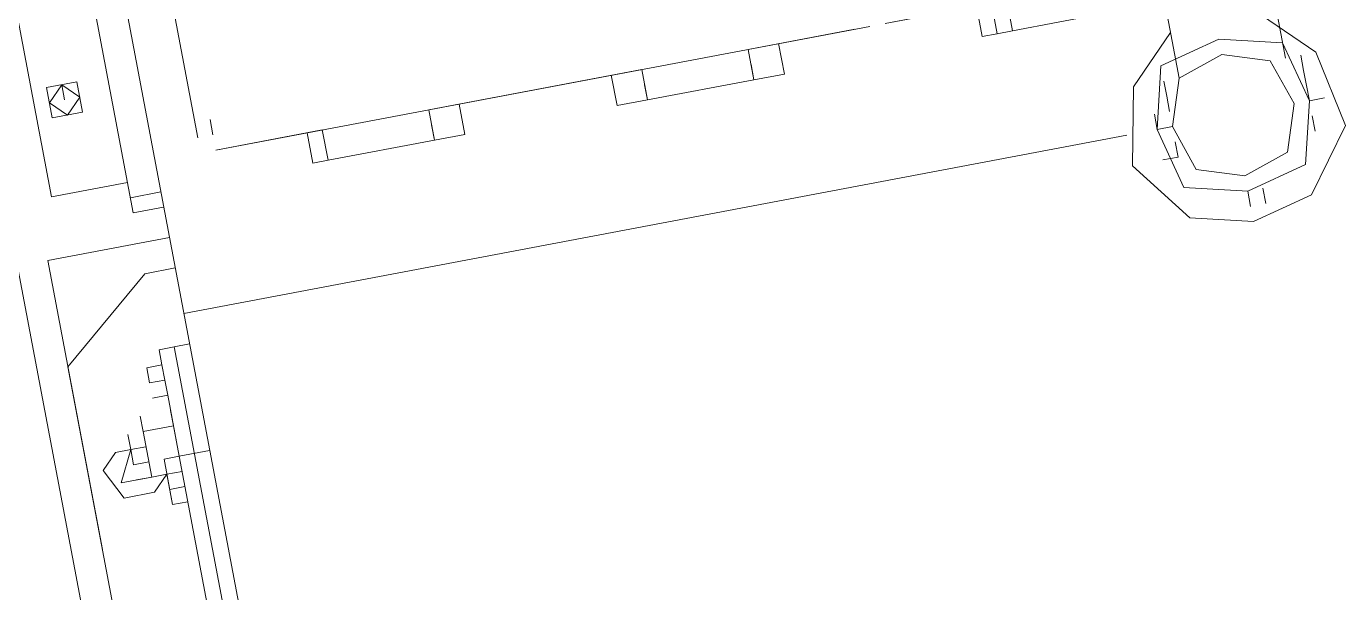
# Model space of a CAD drawing. Extents: x 407440 to 411585, y 6041728 to 6045069.
# Drawn here: x 410402.397 to 410407.289, y 6044256.679 to 6044258.78 of the extents above; entities that cross this region are included whole.
import ezdxf

# ---------------------------------------------------------------- set-up
doc = ezdxf.new("R2010")
doc.units = 0
doc.header["$LTSCALE"] = 5
doc.linetypes.add('foc-TIELINE', pattern=[1.875, 1.25, -0.625])
doc.layers.add('P-PROPOSED-EXISTING-H', color=59, linetype='Continuous')
doc.layers.add('T-TIE', color=201, linetype='foc-TIELINE')

# ---------------------------------------------------------------- blocks, each defined once
blk = doc.blocks.new('P-RIG-877')
at = {"layer": 'T-TIE', "linetype": 'ByBlock', "lineweight": 18}
for points in [[(1.03327, -16.40596), (1.06771, -16.44041), (1.12511, -16.45189), (1.17103, -16.41744), (1.18252, -16.37152), (1.17103, -16.3256), (1.12511, -16.29116), (1.06771, -16.30264), (1.03327, -16.33708)], [(1.10215, -16.31412), (1.10215, -16.30264), (1.10215, -16.31412), (1.09067, -16.31412), (1.07919, -16.31412), (1.06771, -16.31412)], [(1.09067, -16.31412), (1.07919, -16.31412)], [(1.06771, -16.40596), (-0.11481, -16.40596), (-0.11481, -16.3256), (1.06771, -16.3256)], [(1.17103, -16.36004), (1.15955, -16.36004)], [(1.17103, -16.37152), (1.15955, -16.37152)], [(0.14925, -16.41744), (0.14925, -16.42892), (0.20665, -16.42892), (0.20665, -16.41744), (0.20665, -16.42892), (0.19517, -16.42892), (0.19517, -16.44041), (0.19517, -16.45189), (0.19517, -17.16369), (0.11481, -17.16369), (2.38799, -17.16369)], [(1.07919, -16.41744), (1.09067, -16.41744), (1.07919, -16.41744), (1.06771, -16.41744)], [(1.10215, -16.41744), (1.10215, -16.42892)], [(1.12511, -16.42892), (1.12511, -16.41744), (1.11363, -16.41744)], [(1.10215, -17.16369), (1.10215, -16.45189)], [(1.0103, -16.53225), (1.0103, -16.52077)], [(0.98734, -16.53225), (1.0103, -16.53225), (1.0103, -16.54373), (0.98734, -16.54373)], [(0.98734, -16.6241), (0.98734, -17.11777), (0.98734, -16.6241)], [(0.98734, -16.63558), (0.98734, -16.71594)], [(1.0103, -16.71594), (0.98734, -16.71594), (1.0103, -16.71594), (1.0103, -16.69298), (0.98734, -16.69298)], [(0.99882, -16.71594), (1.0103, -16.71594), (1.0103, -16.79631), (0.98734, -16.79631), (1.0103, -16.79631), (1.0103, -16.81927), (0.98734, -16.81927)], [(0.98734, -16.79631), (0.98734, -16.95704), (1.0103, -16.95704), (1.0103, -17.0374), (0.98734, -17.0374), (0.98734, -17.11777)], [(1.0103, -16.79631), (0.99882, -16.79631)], [(0.98734, -16.95704), (1.0103, -16.95704), (1.0103, -16.93408), (0.98734, -16.93408)], [(1.0103, -16.95704), (0.99882, -16.95704)], [(0.98734, -17.0374), (1.0103, -17.0374), (1.0103, -17.04888), (0.98734, -17.04888)], [(1.0103, -17.0374), (0.99882, -17.0374)], [(0.97586, -17.11777), (0.96438, -17.11777)], [(0.97586, -17.12925), (0.25258, -17.12925)], [(0.2411, -17.16369), (0.2411, -17.18665), (1.02178, -17.18665), (1.02178, -17.16369), (1.02178, -17.18665)], [(1.0103, -17.16369), (1.0103, -17.18665)], [(1.26288, -17.25554), (1.04475, -17.25554), (1.04475, -17.16369)], [(1.98617, -17.25554), (1.12511, -17.25554), (1.06771, -17.18665), (1.06771, -17.16369)], [(1.12511, -17.16369), (1.12511, -17.17517)], [(1.20548, -17.16369), (1.20548, -17.18665), (1.15955, -17.18665), (1.15955, -17.19813), (1.15955, -17.18665), (1.14807, -17.18665), (1.15955, -17.18665), (1.14807, -17.18665)], [(1.88284, -17.17517), (1.41213, -17.17517), (1.12511, -17.17517), (1.12511, -17.18665), (1.13659, -17.18665), (1.13659, -17.19813), (1.14807, -17.19813), (1.14807, -17.18665), (1.13659, -17.18665), (1.14807, -17.18665), (1.13659, -17.18665), (1.14807, -17.18665), (1.13659, -17.18665)], [(0.99882, -17.18665), (0.99882, -17.24406), (0.6544, -17.24406), (0.6544, -17.26702), (0.64292, -17.26702)], [(1.14807, -17.18665), (1.14807, -17.18665)], [(1.14807, -17.18665), (1.14807, -17.18665)], [(1.17103, -17.20961), (1.18252, -17.20961), (1.18252, -17.18665), (1.20548, -17.18665), (1.88284, -17.18665), (2.39947, -17.18665), (2.43391, -17.18665), (2.39947, -17.18665), (2.39947, -17.20961), (2.36503, -17.20961), (2.34207, -17.20961)], [(1.18252, -17.18665), (1.17103, -17.18665)], [(1.23992, -17.18665), (1.23992, -17.19813), (1.20548, -17.19813), (1.20548, -17.18665)], [(1.21696, -17.2211), (1.21696, -17.20961), (1.21696, -17.19813), (1.21696, -17.18665)], [(1.22844, -17.18665), (1.22844, -17.19813)], [(1.23992, -17.19813), (1.21696, -17.19813), (1.22844, -17.20961), (1.22844, -17.23258), (1.20548, -17.24406), (1.194, -17.23258), (1.194, -17.2211), (1.18252, -17.2211), (1.194, -17.2211), (1.20548, -17.2211), (1.20548, -17.20961)], [(1.21696, -17.19813), (1.21696, -17.19813)], [(1.21696, -17.19813), (1.21696, -17.19813)], [(1.22844, -17.19813), (1.22844, -17.19813)], [(1.22844, -17.19813), (1.22844, -17.19813)], [(1.23992, -17.19813), (1.23992, -17.19813)], [(1.23992, -17.19813), (1.23992, -17.19813)], [(1.21696, -17.20961), (1.18252, -17.20961), (1.21696, -17.20961)], [(1.194, -17.20961), (1.194, -17.2211), (1.194, -17.20961)], [(1.194, -17.2211), (1.21696, -17.23258), (1.21696, -17.20961)], [(1.20548, -17.20961), (1.20548, -17.20961)], [(0.04592, -17.2785), (1.98617, -17.2785)]]:
    blk.add_lwpolyline(points, dxfattribs=at)
for points in [[(1.04475, -16.37152), (1.05623, -16.41744), (1.10215, -16.42892), (1.14807, -16.41744), (1.15955, -16.37152), (1.14807, -16.3256), (1.10215, -16.31412), (1.05623, -16.3256)], [(1.11363, -16.31412), (1.12511, -16.31412)], [(1.05623, -16.37152), (1.06771, -16.40596), (1.10215, -16.41744), (1.13659, -16.40596), (1.14807, -16.37152), (1.13659, -16.33708), (1.10215, -16.3256), (1.06771, -16.33708)], [(1.05623, -16.37152), (1.06771, -16.40596), (1.10215, -16.41744), (1.13659, -16.40596), (1.14807, -16.37152), (1.13659, -16.33708), (1.10215, -16.3256), (1.06771, -16.33708)], [(1.0103, -16.52077), (1.0103, -16.45189), (0.98734, -16.45189), (0.98734, -16.40596), (0.98734, -16.61262), (0.98734, -16.52077)], [(1.09067, -16.42892), (1.10215, -16.42892)], [(0.94142, -17.23258), (0.91846, -17.23258), (0.91846, -17.20961), (0.94142, -17.20961)], [(0.91846, -17.2211), (0.92994, -17.23258), (0.94142, -17.2211), (0.92994, -17.20961)], [(1.21696, -17.20961), (1.21696, -17.23258), (1.194, -17.2211), (1.21696, -17.23258)], [(0.91846, -17.2211), (0.92994, -17.2211)], [(1.194, -17.2211), (1.20548, -17.2211)]]:
    blk.add_lwpolyline(points, close=True, dxfattribs=at)

msp = doc.modelspace()

# ---------------------------------------------------------------- hatches: boundary and pattern name
at = {"layer": 'P-PROPOSED-EXISTING-H'}
h = msp.add_hatch(dxfattribs=at)
h.set_pattern_fill('ANSI31', color=256, scale=3.498392, style=0)
h.set_pattern_definition([(45, (-102.852, 2739.382), (-7.854113246, 7.854113246), [])])
edge = h.paths.add_edge_path()
edge.add_line((410849.5655, 6043843.7666), (410381.5806, 6043755.2579))
edge.add_line((410381.5806, 6043755.2579), (409934.7116, 6043670.7427))
edge.add_line((409934.7116, 6043670.7427), (409814.1057, 6044308.4396))
edge.add_line((409814.1057, 6044308.4396), (410263.9451, 6044377.3752))
edge.add_line((410263.9451, 6044377.3752), (410794.8504, 6044458.7336))
edge.add_line((410794.8504, 6044458.7336), (411169.2731, 6044565.4105))
edge.add_line((411169.2731, 6044565.4105), (411290.0016, 6043927.0651))
edge.add_line((411290.0016, 6043927.0651), (411039.0674, 6043879.6066))
edge.add_arc((410922.4027, 6043977.5543), 152.33, 241.435078, 319.984322, ccw=False)

# ---------------------------------------------------------------- block references
at = {"layer": 'T-TIE', "linetype": 'ByBlock', "xscale": 4.999999999955019, "yscale": 4.999999999955019, "zscale": 4.999999999955019, "rotation": 280.7096999997605}
msp.add_blockref('P-RIG-877', (410486.2804, 6044279.077), dxfattribs=at)

doc.saveas('drawing.dxf')
